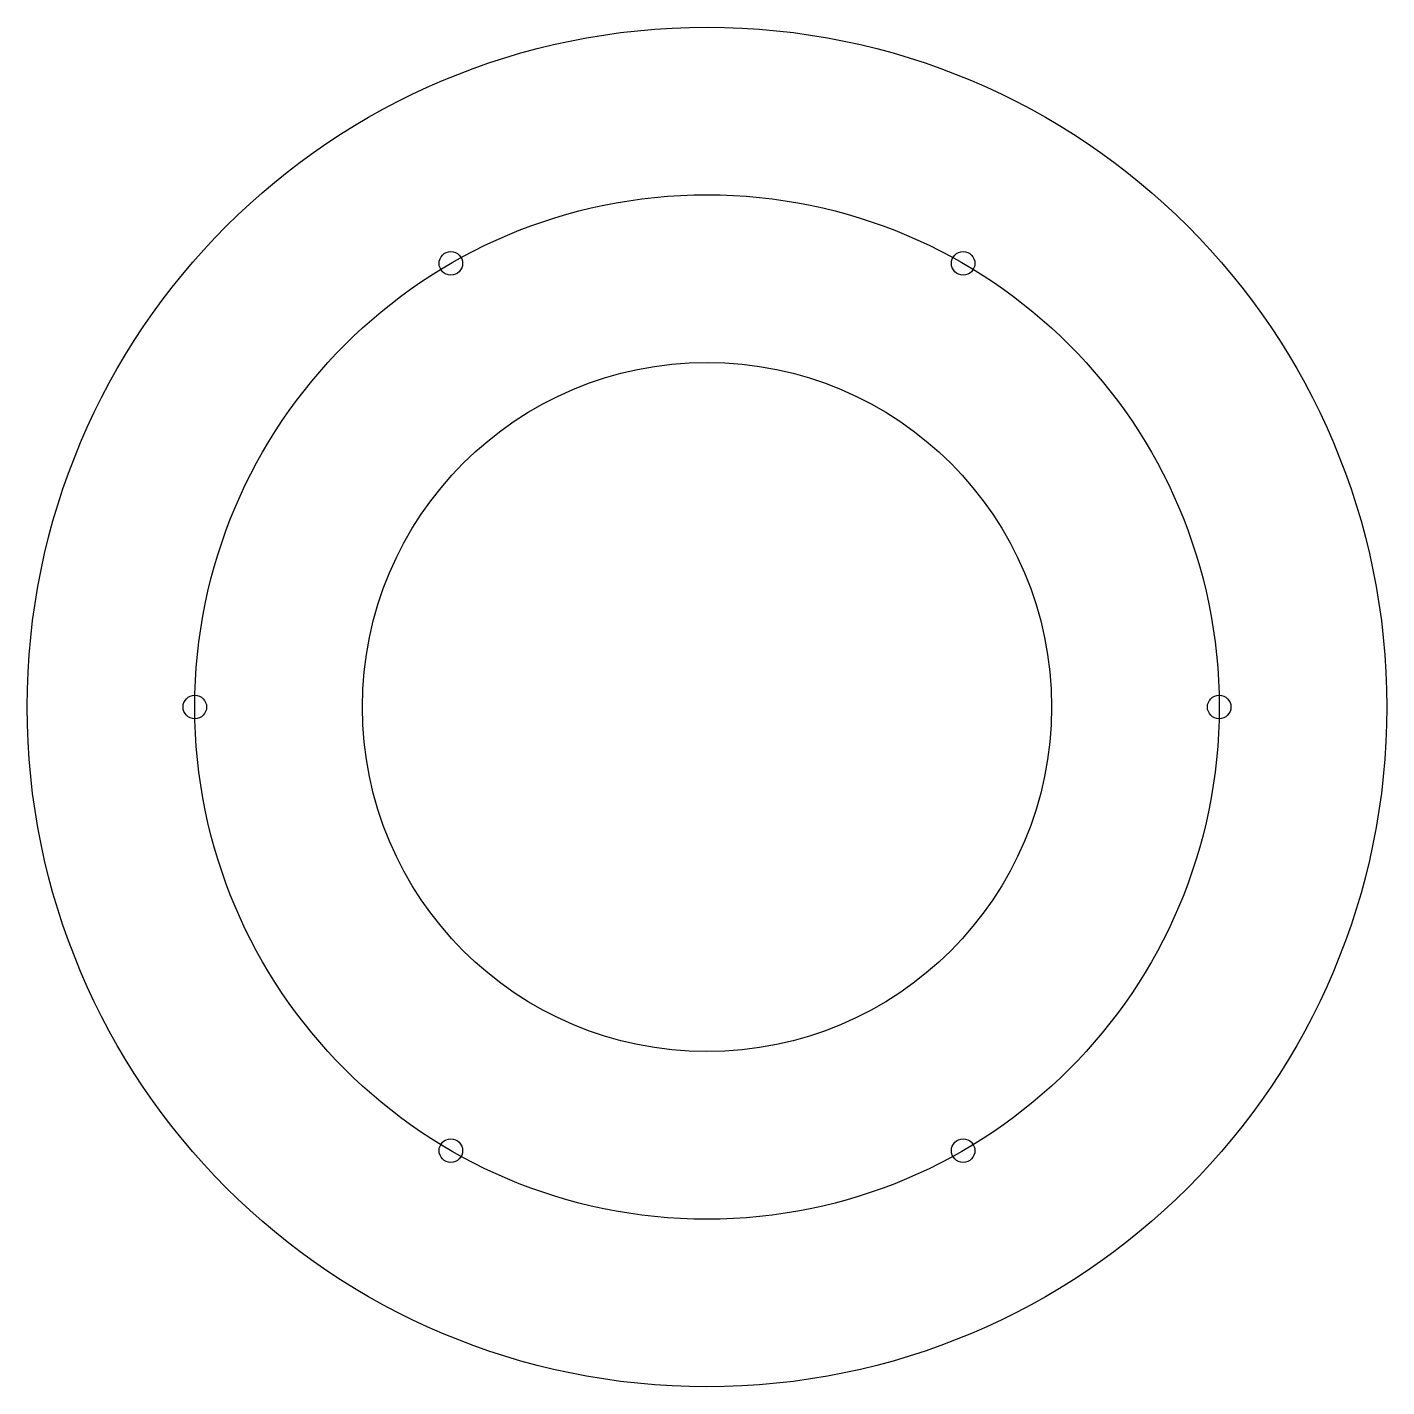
# Model space of a CAD drawing. Header units: metres. Extents: x -108 to 108, y -108 to 108.
import ezdxf

# ---------------------------------------------------------------- set-up
doc = ezdxf.new("R2010")
doc.units = ezdxf.units.M

msp = doc.modelspace()

# ---------------------------------------------------------------- linework, layer by layer
at = {"layer": 'Actuator Ring'}
for centre, radius in [((0, 0), 108.5), ((-40.88, 70.8), 1.88), ((40.88, 70.8), 1.88), ((0, 0), 55), ((-81.75, 0), 1.88), ((81.75, 0), 1.88), ((81.75, 0), 1.88), ((-40.88, -70.8), 1.88), ((40.88, -70.8), 1.88)]:
    msp.add_circle(centre, radius, dxfattribs=at)
at = {"layer": 'Pivot-point PCD'}
msp.add_circle((0, 0), 81.75, dxfattribs=at)

doc.saveas('drawing.dxf')
